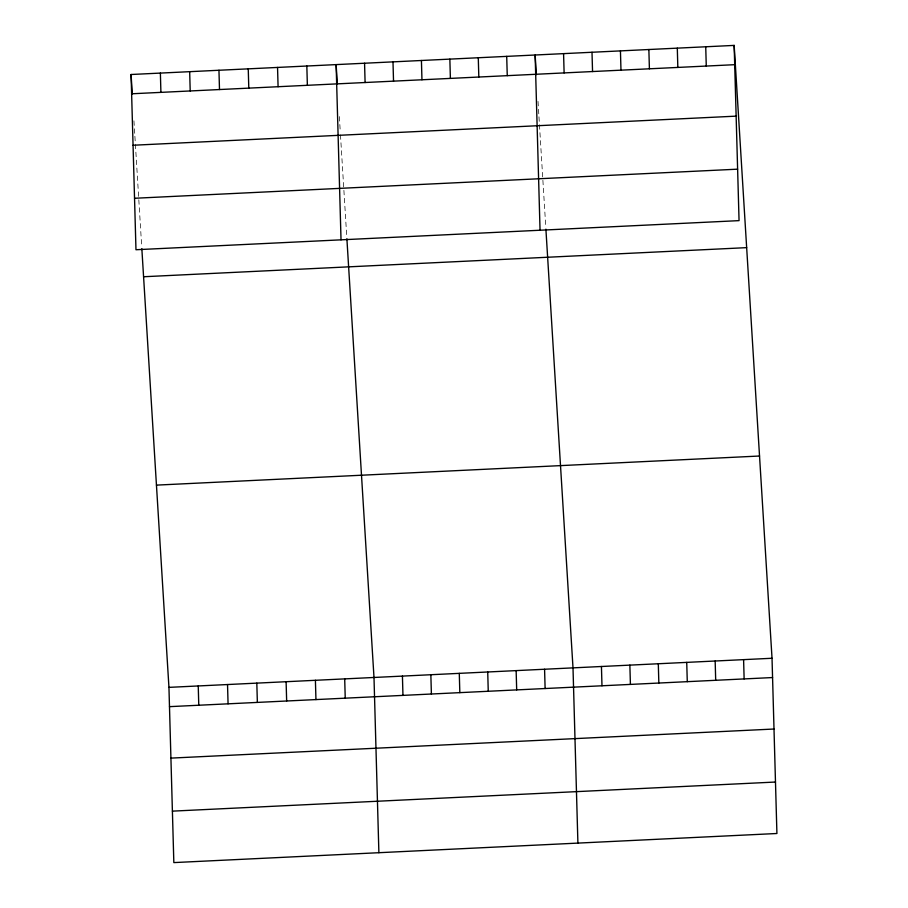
<?xml version="1.0" encoding="UTF-8"?>
<svg xmlns="http://www.w3.org/2000/svg" width="908" height="908" viewBox="0 0 908 908"><rect width="100%" height="100%" fill="white"/><g stroke="black" fill="none" stroke-linecap="round" stroke-linejoin="round"><path stroke-width="0.68" stroke-dasharray="4.54 3.41" d="M538.013 101.355L538.875 115.395M538.966 116.803L545.822 227.76M339.342 116.576L340.296 132.023M340.466 134.827L346.799 237.363M133.941 120.843L134.815 134.895M134.895 136.302L141.75 247.248"/><path stroke-width="1.36" d="M734.163 45.4L739.055 220.633L135.973 249.734L131.081 74.501L734.163 45.4L772.027 658.266L776.919 833.499L173.837 862.6L168.945 687.367L141.841 248.656M131.615 93.785L734.697 64.684M133.056 145.246L736.138 116.145M134.543 198.273L737.614 169.172M143.578 276.747L746.66 247.646M156.448 485.122L759.531 456.02M168.945 687.367L772.027 658.266M169.478 706.651L772.56 677.55M170.92 758.112L774.002 729.022M172.406 811.139L775.477 782.038M536.356 74.66L535.141 55.002L540.044 230.235M545.901 229.156L573.005 667.868L577.908 843.101M337.345 84.274L336.13 64.604L341.022 239.837M346.89 238.759L373.994 677.47L378.886 852.703M131.081 74.501L132.296 94.16M743.595 659.639L744.129 678.923M705.732 46.773L706.265 66.057M715.163 661.013L715.697 680.296M677.3 48.147L677.833 67.43M686.732 662.386L687.277 681.67M648.868 49.52L649.402 68.804M658.3 663.759L658.845 683.043M620.436 50.882L620.981 70.177M629.868 665.121L630.413 684.416M592.005 52.255L592.549 71.55M601.437 666.495L601.981 685.79M563.573 53.629L564.118 72.924M544.573 669.241L545.118 688.525M506.709 56.375L507.254 75.659M516.141 670.615L516.686 689.898M478.278 57.749L478.822 77.032M487.721 671.988L488.254 691.272M449.857 59.122L450.391 78.406M459.289 673.361L459.823 692.645M421.425 60.495L421.959 79.779M430.857 674.735L431.391 694.018M392.994 61.858L393.527 81.153M402.426 676.097L402.959 695.392M364.562 63.231L365.095 82.526M344.7 678.889L345.233 698.173M306.836 66.023L307.369 85.307M315.405 680.296L315.95 699.591M277.542 67.43L278.086 86.725M286.111 681.715L286.656 700.999M248.247 68.849L248.792 88.133M256.816 683.122L257.361 702.417M218.953 70.257L219.498 89.552M227.533 684.541L228.067 703.825M189.67 71.675L190.203 90.959M198.239 685.949L198.773 705.244M160.376 73.083L160.909 92.378"/></g></svg>
